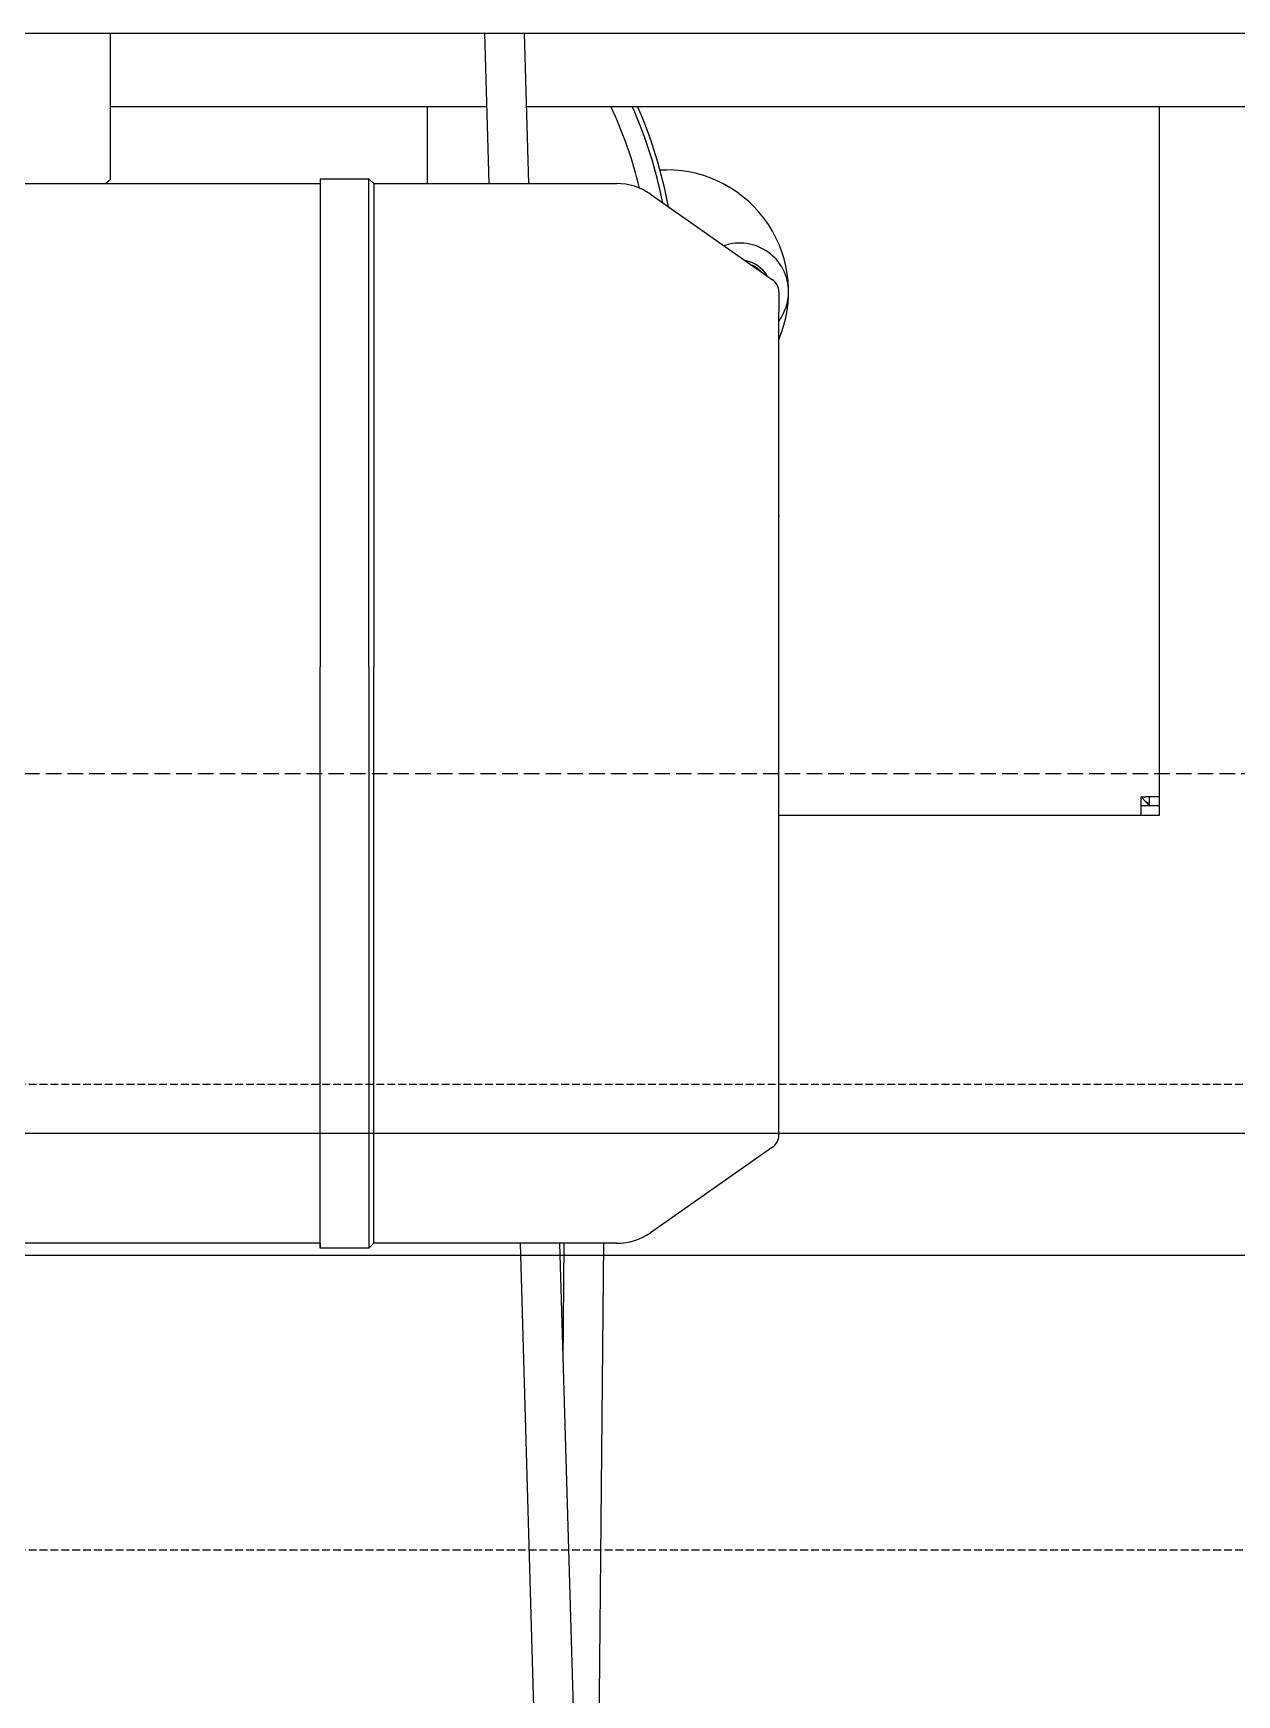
# Model space of a CAD drawing. Extents: x -1899985 to 1774885, y 556286 to 2175695.
# Drawn here: x -649539 to -649151, y 577311 to 577846 of the extents above; entities that cross this region are included whole.
import ezdxf

# ---------------------------------------------------------------- set-up
doc = ezdxf.new("R2010")
doc.units = 0
doc.header["$LTSCALE"] = 10
doc.header["$MEASUREMENT"] = 0
doc.linetypes.add('20剖面图$0$__DASH', pattern=[0.35, 0.25, -0.1])
doc.linetypes.add('20剖面图$0$DASH', pattern=[0.35, 0.25, -0.1])
for name, color, linetype in [('20剖面图$0$A-LIN-V', 9, 'Continuous'), ('20剖面图$0$EWHS5T6M-1', 7, 'Continuous'), ('20剖面图$0$EWHS5T6M-3', 7, 'Continuous'), ('20剖面图$0$FHSGH10105-主梁-06', 7, 'Continuous'), ('20剖面图$0$S-SB', 21, 'Continuous'), ('20剖面图$0$零件1^葫芦小车', 7, 'Continuous'), ('A-LIN-V', 9, 'Continuous')]:
    doc.layers.add(name, color=color, linetype=linetype)
doc.layers.add('20剖面图$0$A-加建区域', color=47, linetype='Continuous', plot=False)

# ---------------------------------------------------------------- blocks, each defined once
blk = doc.blocks.new('20剖面图$0$w432424324')
at = {"layer": '20剖面图$0$A-加建区域', "linetype": '20剖面图$0$DASH'}
for points in [[(-750464.66, 577507.45), (-768794.66, 577507.45)], [(-750464.66, 577357.45), (-768794.66, 577357.45)]]:
    blk.add_lwpolyline(points, dxfattribs=at)
blk = doc.blocks.new('20剖面图$0$吊车5')
at = {"color": 3}
blk.add_line((1560515.69, -79801.8), (1560515.69, -79803.37), dxfattribs=at)
at = {"layer": '20剖面图$0$EWHS5T6M-1', "color": 3, "linetype": 'Continuous'}
for p, q in [((1560550.26, -79460.49), (1560550.26, -79435.62)), ((1560785.97, -79658.02), (1560785.97, -79435.62)), ((1560785.97, -79663.89), (1560785.97, -79435.62)), ((1560625.14, -79456.05), (1560627.26, -79456.05)), ((1560781.67, -79659.59), (1560780.1, -79658.02)), ((1560780.1, -79658.02), (1560781.67, -79658.02)), ((1560780.1, -79659.59), (1560780.1, -79658.02)), ((1560781.67, -79659.59), (1560780.1, -79658.02)), ((1560780.1, -79663.89), (1560780.1, -79659.59)), ((1560780.1, -79660.75), (1560785.97, -79660.75)), ((1560785.97, -79658.02), (1560781.67, -79658.02)), ((1560782.83, -79660.75), (1560782.83, -79658.02)), ((1560782.83, -79660.75), (1560785.97, -79660.75)), ((1560785.97, -79660.75), (1560785.97, -79658.02)), ((1560785.97, -79663.89), (1560785.97, -79660.75)), ((1560663.41, -79663.89), (1560780.1, -79663.89)), ((1560663.41, -79663.89), (1560785.97, -79663.89)), ((1560780.1, -79663.89), (1560785.97, -79663.89))]:
    blk.add_line(p, q, dxfattribs=at)
for centre, radius, start, end in [((1560481.12, -79495.34), 141.43, 13.6474, 24.975), ((1560481.12, -79495.34), 147.71, 11.1841, 23.8445), ((1560481.12, -79495.34), 149.29, 10.5591, 23.5782), ((1560627.26, -79495.34), 39.29, 336.9261, 90), ((1560650.83, -79495.34), 15.71, 0, 108.9767), ((1560650.83, -79495.34), 10.21, 29.7951, 80.2049), ((1560650.83, -79495.34), 9.43, 43.5764, 66.4236), ((1560650.83, -79495.34), 15.71, 323.1301, 0)]:
    blk.add_arc(centre, radius, start, end, dxfattribs=at)
for points in [[(1560782.83, -79660.74), (1560782.83, -79660.55), (1560782.71, -79660.36), (1560782.28, -79659.98), (1560781.98, -79659.78), (1560781.67, -79659.59)], [(1560781.67, -79659.59), (1560781.86, -79659.9), (1560782.06, -79660.2), (1560782.44, -79660.63), (1560782.63, -79660.75), (1560782.82, -79660.75)]]:
    blk.add_open_spline(points, degree=3, knots=[0, 0, 0, 0, 0.5, 0.5, 1, 1, 1, 1], dxfattribs=at)
at = {"layer": '20剖面图$0$EWHS5T6M-3', "color": 3, "linetype": 'Continuous'}
for p, q in [((1559975.12, -79412.05), (1560889.69, -79412.05)), ((1560448.12, -79459.12), (1560448.12, -79412.05)), ((1560448.12, -79459.12), (1560446.61, -79460.49)), ((1560515.69, -79458.91), (1560515.69, -79616.13)), ((1560515.69, -79458.91), (1560531.41, -79458.91)), ((1560531.41, -79616.13), (1560531.41, -79458.91)), ((1560531.41, -79458.91), (1560532.98, -79460.49)), ((1560379.76, -79460.49), (1560515.69, -79460.49)), ((1560532.98, -79460.49), (1560532.98, -79616.27)), ((1560532.98, -79460.49), (1560611.23, -79460.49)), ((1560622.04, -79463.9), (1560661.39, -79491.45)), ((1560663.41, -79495.31), (1560663.41, -79501.89)), ((1560663.41, -79501.99), (1560663.41, -79501.89)), ((1560663.41, -79567.3), (1560663.41, -79501.99)), ((1560663.41, -79567.3), (1560663.41, -79567.58)), ((1560663.41, -79619.3), (1560663.41, -79567.58)), ((1560515.69, -79803.37), (1560515.69, -79616.13)), ((1560531.41, -79616.13), (1560531.41, -79803.37)), ((1560532.98, -79801.8), (1560532.98, -79616.27)), ((1560663.41, -79672.89), (1560663.41, -79619.3)), ((1560663.41, -79672.89), (1560663.41, -79663.89)), ((1560663.41, -79751.03), (1560663.41, -79673.2)), ((1560663.41, -79751.03), (1560663.41, -79673.2)), ((1560663.41, -79766.98), (1560663.41, -79751.19)), ((1560663.41, -79766.98), (1560663.41, -79751.19)), ((1560661.39, -79770.84), (1560622.04, -79798.39)), ((1560661.39, -79770.84), (1560622.04, -79798.39)), ((1560515.69, -79801.8), (1560379.76, -79801.8)), ((1560515.69, -79801.8), (1560379.76, -79801.8)), ((1560532.98, -79801.8), (1560531.41, -79803.37)), ((1560532.98, -79801.8), (1560531.41, -79803.37)), ((1560611.23, -79801.8), (1560532.98, -79801.8)), ((1560611.23, -79801.8), (1560532.98, -79801.8)), ((1560531.41, -79803.37), (1560515.69, -79803.37)), ((1560531.41, -79803.37), (1560515.69, -79803.37))]:
    blk.add_line(p, q, dxfattribs=at)
for centre, radius, start, end in [((1560611.23, -79479.34), 18.86, 55, 90), ((1560658.69, -79495.31), 4.71, 0, 55), ((1560657.88, -79501.99), 5.52, 359.9999, 1.295), ((1560632.75, -79567.58), 30.66, 359.9992, 0.5496), ((1560632.75, -79672.9), 30.66, 359.4504, 0.0008), ((1560632.75, -79672.9), 30.66, 359.4504, 0.0008), ((1560657.88, -79751.03), 5.52, 358.705, 0.0001), ((1560657.88, -79751.03), 5.52, 358.705, 0.0001), ((1560658.69, -79766.98), 4.71, 305, 0), ((1560658.69, -79766.98), 4.71, 305, 0), ((1560611.23, -79782.94), 18.86, 270, 305), ((1560611.23, -79782.94), 18.86, 270, 305)]:
    blk.add_arc(centre, radius, start, end, dxfattribs=at)
at = {"layer": '20剖面图$0$FHSGH10105-主梁-06', "color": 3, "linetype": 'Continuous'}
for p, q in [((1560448.12, -79435.62), (1560569.42, -79435.62)), ((1560582.06, -79435.62), (1560903.83, -79435.62)), ((1560785.97, -79435.62), (1560899.31, -79435.62)), ((1555503.32, -79766.34), (1563769.29, -79766.34)), ((1555299.54, -79805.62), (1563769.29, -79805.62))]:
    blk.add_line(p, q, dxfattribs=at)
at = {"layer": '20剖面图$0$零件1^葫芦小车', "color": 3, "linetype": 'Continuous'}
for p, q in [((1560570.15, -79460.49), (1560568.73, -79412.05)), ((1560581.37, -79412.05), (1560582.79, -79460.49)), ((1560590.61, -80158.19), (1560580.16, -79801.8)), ((1560592.8, -79801.8), (1560603.27, -80158.71)), ((1560593.93, -79840.2), (1560594.28, -79801.8)), ((1560606.92, -79801.8), (1560605.33, -79973.22))]:
    blk.add_line(p, q, dxfattribs=at)
blk = doc.blocks.new('20剖面图$0$w42432')
at = {"layer": '20剖面图$0$S-SB'}
blk.add_blockref('20剖面图$0$吊车5', (-2227912.34, 657258.07), dxfattribs=at)
blk = doc.blocks.new('20剖面图')
at = {"layer": '20剖面图$0$A-加建区域', "linetype": '20剖面图$0$__DASH', "ltscale": 2}
blk.add_line((-592655, 577607.45), (-684013.93, 577607.45), dxfattribs=at)
at = {"layer": '20剖面图$0$A-LIN-V'}
for name, p in [('20剖面图$0$w432424324', (113484.66, 0)), ('20剖面图$0$w42432', (17950, 0))]:
    blk.add_blockref(name, p, dxfattribs=at)

msp = doc.modelspace()

# ---------------------------------------------------------------- block references
at = {"layer": 'A-LIN-V'}
msp.add_blockref('20剖面图', (0, 0), dxfattribs=at)

doc.saveas('drawing.dxf')
